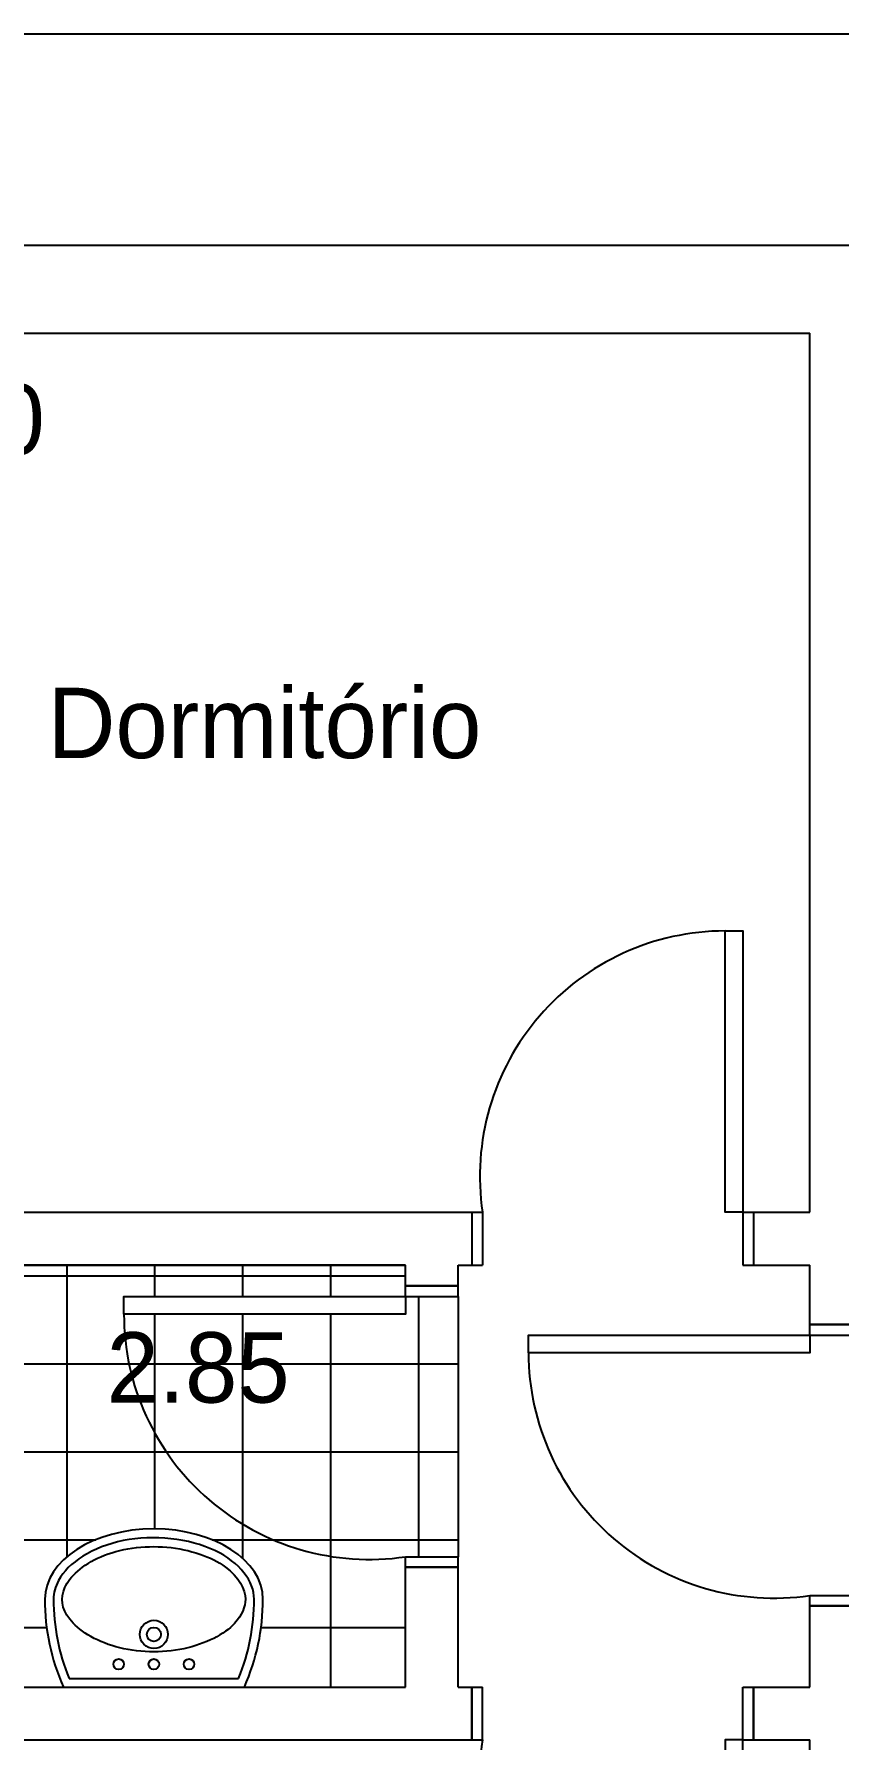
# Model space of a CAD drawing. Extents: x 0.1 to 15.7, y 0 to 8.2.
# Drawn here: x 2.702 to 4.99, y 3.379 to 8.229 of the extents above; entities that cross this region are included whole.
import ezdxf

# ---------------------------------------------------------------- set-up
doc = ezdxf.new("R2010")
doc.units = 0
doc.header["$MEASUREMENT"] = 0
doc.layers.get('0').update_dxf_attribs({"linetype": 'CONTINUOUS'})
doc.layers.get('DEFPOINTS').update_dxf_attribs({"linetype": 'CONTINUOUS'})
for name, color, linetype in [('ARQ3', 3, 'CONTINUOUS'), ('BLOCO', 7, 'CONTINUOUS'), ('BLOCOS', 7, 'CONTINUOUS'), ('HACHURA', 1, 'CONTINUOUS')]:
    doc.layers.add(name, color=color, linetype=linetype)
doc.styles.add('PADRÃO', font='', dxfattribs={"height": 0.2})
doc.styles.get('PADRÃO').set_extended_font_data('AvantGarde Bk BT')
doc.dimstyles.new('PADRÃOS', dxfattribs={"dimtxt": 0.15, "dimasz": 0.1, "dimexe": 1.25, "dimexo": 0.625, "dimgap": 0.1, "dimtad": 0, "dimjust": 1, "dimzin": 1, "dimdsep": 46, "dimtxsty": 'PADRÃO', "dimcen": 2.5, "dimse1": 1, "dimse2": 1, "dimsd1": 1, "dimsd2": 1, "dimclrt": 1, "dimadec": 0, "dimazin": 0, "dimtfac": 1, "dimtdec": 4, "dimtmove": 0, "dimatfit": 3, "dimfxl": 1, "dimtolj": 1, "dimtzin": 0, "dimarcsym": 0})

# ---------------------------------------------------------------- blocks, each defined once
blk = doc.blocks.new('P80E15')
at = {"layer": 'BLOCO', "ltscale": 0.015}
for p, q in [((0.03000000000000114, 0.1500000000000057), (0, 0.1500000000000057)), ((0, 0.1500000000000057), (0, 0)), ((0.03000000000000114, 0.1500000000000057), (0.03000000000000114, 0)), ((0.8000000000000114, 0.1500000000000341), (0.7700000000000102, 0.1500000000000341)), ((0.7700000000000102, 0.1500000000000057), (0.7700000000000102, 0)), ((0.8000000000000114, 0.1500000000000057), (0.8000000000000114, 0)), ((0.03000000000000114, 2.842170943040401e-14), (0, 0)), ((0.8000000000000114, 2.842170943040401e-14), (0.7700000000000102, 5.684341886080801e-14))]:
    blk.add_line(p, q, dxfattribs=at)
at = {"layer": 'BLOCO'}
blk.add_lwpolyline([(0.03000000000000114, 0.1500000000000057), (0.0800000000000125, 0.1500000000000057), (0.0800000000000125, 0.950000000000017), (0.03000000000000114, 0.950000000000017)], close=True, dxfattribs=at)
at = {"layer": 'BLOCO', "ltscale": 0.015}
blk.add_arc((0.0800000000000125, 0.2524375000000134), 0.6975625000000036, 351.555539587714, 90.00000000000041, dxfattribs=at)
blk = doc.blocks.new('P80D15')
at = {"layer": 'BLOCO', "ltscale": 0.015}
for p, q in [((0, 0.1500000000000057), (0, 0)), ((0, 0.1500000000000341), (0.03000000000000114, 0.1500000000000341)), ((0.03000000000000114, 0.1500000000000057), (0.03000000000000114, 0)), ((0.7700000000000102, 0.1500000000000057), (0.7700000000000102, 0)), ((0.7700000000000102, 0.1500000000000057), (0.8000000000000114, 0.1500000000000057)), ((0.8000000000000114, 0.1500000000000057), (0.8000000000000114, 0)), ((0, 2.842170943040401e-14), (0.03000000000000114, 0)), ((0.7699999999999818, 0), (0.8000000000000114, 0))]:
    blk.add_line(p, q, dxfattribs=at)
at = {"layer": 'BLOCO'}
blk.add_lwpolyline([(0.7700000000000102, 0.1500000000000057), (0.7199999999999989, 0.1500000000000057), (0.7199999999999989, 0.950000000000017), (0.7700000000000102, 0.950000000000017)], close=True, dxfattribs=at)
at = {"layer": 'BLOCO', "ltscale": 0.015}
blk.add_arc((0.7199999999999989, 0.2524375000000134), 0.6975625000000036, 89.99999999999959, 188.444460412286, dxfattribs=at)
blk = doc.blocks.new('P80D25')
at = {"layer": 'BLOCO', "ltscale": 0.015}
for p, q in [((0, 0.2499999999999716), (0, 0)), ((0, 0.25), (0.03000000000000114, 0.25)), ((0.03000000000000114, 0.2499999999999716), (0.03000000000000114, 0)), ((0.7700000000000102, 0.2499999999999716), (0.7700000000000102, -2.842170943040401e-14)), ((0.7700000000000102, 0.2499999999999716), (0.8000000000000114, 0.2499999999999716)), ((0.8000000000000114, 0.2499999999999716), (0.8000000000000114, -2.842170943040401e-14)), ((0, 0), (0.8000000000000114, -2.842170943040401e-14))]:
    blk.add_line(p, q, dxfattribs=at)
at = {"layer": 'BLOCO'}
blk.add_lwpolyline([(0.7700000000000102, 0.2499999999999716), (0.7199999999999989, 0.2499999999999716), (0.7199999999999989, 1.049999999999983), (0.7700000000000102, 1.049999999999983)], close=True, dxfattribs=at)
at = {"layer": 'BLOCO', "ltscale": 0.015}
blk.add_arc((0.7199999999999989, 0.3524374999999793), 0.6975625000000036, 89.99999999999959, 188.444460412286, dxfattribs=at)
blk = doc.blocks.new('DORMI')
at = {"layer": 'HACHURA', "ltscale": 0.015, "style": 'PADRÃO'}
blk.add_text('Dormitório', height=0.2, dxfattribs=at).set_placement((-0.5164404245072092, -0.06614472024716633))
blk = doc.blocks.new('*D13')
at = {"layer": 'DEFPOINTS', "color": 0, "linetype": 'ByBlock', "ltscale": 0.015}
for p in [(138.6120342176605, 150.4309147844845), (141.6120342176605, 150.4309147844845), (141.6120342176605, 150.1843592961638)]:
    blk.add_point(p, dxfattribs=at)
at = {"color": 1, "linetype": 'ByBlock', "ltscale": 0.015, "insert": (139.1767320198583, 150.1843592961638), "char_height": 0.2, "attachment_point": 5, "style": 'PADRÃO'}
blk.add_mtext('\\A1;3.00', dxfattribs=at)
blk = doc.blocks.new('*D17')
at = {"layer": 'DEFPOINTS', "color": 0, "linetype": 'ByBlock', "ltscale": 0.015}
for p in [(137.6120342176605, 147.7809147844845), (140.4620342176605, 147.7809147844845), (137.6120342176605, 147.488465271181)]:
    blk.add_point(p, dxfattribs=at)
at = {"color": 1, "linetype": 'ByBlock', "ltscale": 0.015, "insert": (139.8728171846934, 147.488465271181), "char_height": 0.2, "attachment_point": 5, "style": 'PADRÃO'}
blk.add_mtext('\\A1;2.85', dxfattribs=at)
blk = doc.blocks.new('LAVAT')
at = {"layer": 'BLOCOS'}
for p, q in [((-0.2573623180961135, 0), (0.2573623180960993, 0)), ((-0.2410322495695425, 0.02500000000000568), (0.2410322495695283, 0.02500000000000568))]:
    blk.add_line(p, q, dxfattribs=at)
for centre, radius in [((-2.842170943040401e-14, 0.1500000000000057), 0.04), ((-2.842170943040401e-14, 0.1500000000000057), 0.02), ((-0.09999999999999432, 0.06499999999999773), 0.015), ((0, 0.06499999999999773), 0.015), ((0.09999999999999432, 0.06499999999999773), 0.015)]:
    blk.add_circle(centre, radius, dxfattribs=at)
for centre, radius, start, end in [((0.3099999999999739, 0.25), 0.6200000000000045, 180, 203.779994731564), ((0.3099999999999739, 0.25), 0.5951987399818819, 180.0000000000055, 202.2113997706397), ((-0.3099999999999739, 0.25), 0.5951987399818819, 337.7886002293573, 359.9999999999946), ((-0.3099999999999739, 0.25), 0.6200000000000045, 336.2200052684331, 7.016477563892661e-15)]:
    blk.add_arc(centre, radius, start, end, dxfattribs=at)
blk.add_ellipse((-2.842170943040401e-14, 0.25), major_axis=(0.3100000000000023, 0), ratio=0.645161290322576, start_param=0, end_param=3.141592653589793, dxfattribs=at)
for points, knots in [([(0.2849999999999824, 0.2500000000000284), (0.2849999999999682, 0.300317964642403), (0.2452497040517159, 0.3541887687748044), (0.1008916727811169, 0.4227595909021034), (3.167234224576987e-05, 0.4339558931305021), (-0.1743068501371283, 0.3989778962069579), (-0.2442601782461509, 0.3532994974840165), (-0.2803506487652356, 0.2860131679577762), (-0.2851229441039038, 0.2679846562883483), (-0.285198739981908, 0.2499999999999716)], [0, 0, 0, 0, 0.9361481793933827, 0.9361481793933827, 1.872296358786765, 1.872296358786765, 2.808444538180148, 2.808444538180148, 3.13938546545754, 3.13938546545754, 3.13938546545754, 3.13938546545754]), ([(0.2599999999999625, 0.2500000000000284), (0.2599999999999625, 0.2784978981889878), (0.242078010852012, 0.3126567214920613), (0.1643569005752425, 0.3704649949829673), (0.1030052039381815, 0.3920693254798095), (-0.02877373062847255, 0.4037223597623836), (-0.0976825814684048, 0.3936467971219031), (-0.2034406750199054, 0.3477822861136133), (-0.2396263539294523, 0.3143366745038918), (-0.2661732608932681, 0.2526194074667387), (-0.2627272874450739, 0.2240541362115209), (-0.2158391141528142, 0.162032776211305), (-0.168127663237712, 0.1314918993692231), (-0.04805875393354597, 0.09792981637818343), (0.02266607553652022, 0.095757041570522), (0.1477154277714732, 0.1225128520000851), (0.2007272141554637, 0.1503951910720218), (0.2508407150234859, 0.2045307616155014), (0.2599999999999767, 0.2286312563089723), (0.2599999999999625, 0.2500000000000284)], [0, 0, 0, 0, 0.718091798041799, 0.718091798041799, 1.436183596083598, 1.436183596083598, 2.154275394125397, 2.154275394125397, 2.872367192167196, 2.872367192167196, 3.590458990208995, 3.590458990208995, 4.308550788250794, 4.308550788250794, 5.026642586292593, 5.026642586292593, 5.744734384334392, 5.744734384334392, 6.283185307179586, 6.283185307179586, 6.283185307179586, 6.283185307179586])]:
    blk.add_open_spline(points, degree=3, knots=knots, dxfattribs=at)

msp = doc.modelspace()

# ---------------------------------------------------------------- hatches: boundary and pattern name
at = {"ltscale": 0.015}
h = msp.add_hatch(dxfattribs=at)
h.set_pattern_fill('NET', color=256, scale=2, style=0)
h.set_pattern_definition([(0, (-136.704405429358, -143.0523731089392), (0, 0.25), []), (90, (-136.704405429358, -143.0523731089392), (-0.25, 1.530757942277972e-17), [])])
edge = h.paths.add_edge_path()
edge.add_line((2.957628788302458, 4.589273858844081), (2.957628788302458, 4.639273858844064))
edge.add_line((2.957628788302458, 4.639273858844064), (3.757628788302469, 4.639273858844064))
edge.add_line((3.757628788302469, 4.639273858844064), (3.757628788302469, 4.669273858844065))
edge.add_line((3.757628788302469, 4.669273858844065), (3.757628788302441, 4.728541675545245))
edge.add_line((3.757628788302441, 4.728541675545245), (0.9076287883024747, 4.728541675545245))
edge.add_line((0.9076287883024747, 4.728541675545245), (0.9076287883024747, 4.572553464541159))
edge.add_line((0.9076287883024747, 4.572553464541159), (0.9076287883024747, 3.572553464541159))
edge.add_line((0.9076287883024747, 3.572553464541159), (0.9076287883024747, 3.528541675545313))
edge.add_line((0.9076287883024747, 3.528541675545313), (2.671871010330705, 3.528541675545284))
edge.add_line((2.671871010330705, 3.528541675545284), (2.785301720232013, 3.528541675545284))
edge.add_arc((3.352664038332193, 3.778541675545284), 0.6199999999999977, 179.9999999999947, 203.7799947314118, ccw=False)
edge.add_ellipse((3.042664038332191, 3.778541675545284), major_axis=(0.3100000000000023, 0), ratio=0.645161290322576, start_angle=0, end_angle=180, ccw=False)
edge.add_arc((2.732664038332246, 3.778541675545313), 0.6200000000000034, 336.2200052685824, 359.9999999999606, ccw=False)
edge.add_line((3.300026356432397, 3.528541675545256), (3.757628788302469, 3.528541675545256))
edge.add_line((3.757628788302469, 3.528541675545256), (3.757628788302469, 3.869273858844025))
edge.add_line((3.757628788302469, 3.869273858844025), (3.757628788302441, 3.899273858844055))
edge.add_arc((3.655191288302461, 4.589273858844052), 0.6975624999999992, 179.9999999999976, 278.4444604122837, ccw=False)
edge = h.paths.add_edge_path(flags=16)
edge.add_ellipse((2.127708912772391, 3.868541675545288), major_axis=(0, 0.25), ratio=0.8000000000000114, start_angle=270, end_angle=450, ccw=False)
edge.add_ellipse((2.127708912772391, 3.868541675545288), major_axis=(0, 0.5), ratio=0.4000000000000057, start_angle=235.1999716104384, end_angle=270, ccw=False)
edge.add_arc((2.272669481989254, 3.588541675545343), 0.02000000000002972, 270.0000000000814, 348.1772623977011, ccw=False)
edge.add_line((2.272669481989283, 3.568541675545305), (1.982748343547087, 3.568541675545305))
edge.add_arc((1.982748343549275, 3.588541675545287), 0.01999999999999973, 191.8227371122636, 269.9999999937305, ccw=False)
edge.add_ellipse((2.127708912772391, 3.868541675545288), major_axis=(0, 0.5), ratio=0.4000000000000057, start_angle=90, end_angle=124.80002838732861, ccw=False)
h.paths.add_polyline_path([(3.907628788302475, 4.639273858844064), (3.757628788302469, 4.639273858844064), (3.757628788302441, 4.589273858844052), (2.957628788302458, 4.589273858844052, 0.458070425990229), (3.757628788302469, 3.899273858844055), (3.907628788302475, 3.899273858844083)])
h.paths.add_polyline_path([(1.2622180609184, 4.028617649603262), (1.974718060918406, 4.028617649603262), (1.974718060918406, 4.34056819905382), (1.2622180609184, 4.34056819905382)], flags=24)
h.paths.add_polyline_path([(0.9046591682900953, 3.835821895325438), (0.9046591682900953, 4.478541675545216), (1.208642684773622, 4.478541675545216), (1.208642684773622, 3.835821895325438)], flags=9)
h.paths.add_polyline_path([(2.829194722368385, 4.590213041362659), (3.507628788302441, 4.590213041362659), (3.507628788302441, 4.281971283120896), (2.829194722368385, 4.281971283120896)], flags=25)
h.paths.add_polyline_path([(1.2622180609184, 4.028617649603262), (1.974718060918406, 4.028617649603262), (1.974718060918406, 4.34056819905382), (1.2622180609184, 4.34056819905382)], flags=8)
h.paths.add_polyline_path([(0.9046591682900953, 3.835821895325438), (0.9046591682900953, 4.478541675545216), (1.208642684773622, 4.478541675545216), (1.208642684773622, 3.835821895325438)], flags=24)
h.paths.add_polyline_path([(2.829194722368385, 4.590213041362659), (3.507628788302441, 4.590213041362659), (3.507628788302441, 4.281971283120896), (2.829194722368385, 4.281971283120896)], flags=24)

# ---------------------------------------------------------------- linework, layer by layer
for p, q in [((1.657628788302475, 7.628541675545279), (6.013292972369612, 7.62854167554525)), ((1.907628788302475, 7.37854167554525), (4.907628788302475, 7.378541675545307)), ((4.907628788302475, 4.87854167554525), (4.907628788302475, 7.378541675545279)), ((1.907628788302475, 4.87854167554525), (3.946941398627558, 4.87854167554525)), ((3.946941398627587, 4.87854167554525), (3.946941398627587, 4.728541675545245)), ((3.946941398627587, 4.87854167554525), (3.946941398627587, 4.728541675545245)), ((3.946941398627587, 4.878541675545279), (3.976941398627588, 4.878541675545279)), ((3.976941398627588, 4.87854167554525), (3.976941398627588, 4.728541675545245)), ((4.716941398627597, 4.87854167554525), (4.716941398627597, 4.728541675545245)), ((4.716941398627597, 4.87854167554525), (4.746941398627598, 4.87854167554525)), ((4.746941398627598, 4.87854167554525), (4.746941398627598, 4.728541675545245)), ((4.746941398627598, 4.87854167554525), (4.907628788302503, 4.87854167554525)), ((4.746941398627598, 4.87854167554525), (4.746941398627598, 4.728541675545245)), ((0.9076287883024747, 4.728541675545245), (3.757628788302469, 4.728541675545245)), ((3.757628788302441, 4.728541675545245), (0.9076287883024747, 4.728541675545245)), ((3.757628788302469, 4.669273858844065), (3.757628788302469, 4.728541675545245)), ((3.757628788302469, 4.669273858844065), (3.757628788302441, 4.728541675545245)), ((3.907628788302475, 4.728541675545245), (3.946941398627587, 4.728541675545245)), ((3.907628788302475, 4.669273858844065), (3.907628788302475, 4.728541675545245)), ((3.946941398627587, 4.728541675545273), (3.976941398627588, 4.728541675545245)), ((4.716941398627569, 4.728541675545245), (4.746941398627598, 4.728541675545245)), ((4.746941398627598, 4.728541675545245), (4.907628788302503, 4.728541675545245)), ((4.907628788302475, 4.559225358386186), (4.907628788302475, 4.728541675545245)), ((3.907628788302475, 4.669273858844065), (3.757628788302469, 4.669273858844065)), ((3.757628788302469, 4.669273858844065), (3.907628788302475, 4.669273858844065)), ((3.757628788302469, 4.639273858844064), (3.757628788302469, 4.669273858844065)), ((3.757628788302469, 4.639273858844064), (3.757628788302469, 4.669273858844065)), ((3.907628788302475, 4.639273858844035), (3.907628788302475, 4.669273858844065)), ((2.957628788302458, 4.589273858844081), (2.957628788302458, 4.639273858844064)), ((2.957628788302458, 4.639273858844064), (3.757628788302469, 4.639273858844064)), ((3.757628788302469, 4.639273858844064), (3.907628788302475, 4.639273858844064)), ((3.907628788302475, 4.639273858844064), (3.907628788302475, 3.899273858844055)), ((5.157628788302475, 4.559225358386186), (4.907628788302475, 4.559225358386186)), ((4.907628788302503, 4.559225358386186), (5.157628788302503, 4.559225358386186)), ((4.907628788302503, 4.529225358386185), (4.907628788302503, 4.559225358386186)), ((4.907628788302503, 4.529225358386185), (5.157628788302503, 4.529225358386185)), ((3.757628788302469, 3.899273858844055), (3.907628788302475, 3.899273858844055)), ((3.757628788302441, 3.869273858844053), (3.757628788302441, 3.899273858844055)), ((3.757628788302469, 3.869273858844025), (3.757628788302441, 3.899273858844055)), ((3.907628788302446, 3.869273858844053), (3.907628788302475, 3.899273858844055)), ((3.757628788302469, 3.528541675545256), (3.757628788302469, 3.869273858844025)), ((3.907628788302475, 3.869273858844053), (3.757628788302469, 3.869273858844053)), ((3.757628788302469, 3.869273858844053), (3.907628788302475, 3.869273858844053)), ((3.757628788302469, 3.528541675545256), (3.757628788302469, 3.869273858844025)), ((3.907628788302475, 3.528541675545256), (3.907628788302475, 3.869273858844025)), ((4.907628788302503, 3.789225358386176), (5.157628788302475, 3.789225358386176)), ((4.907628788302475, 3.759225358386175), (4.907628788302475, 3.789225358386176)), ((4.907628788302475, 3.528541675545256), (4.907628788302475, 3.759225358386175)), ((5.157628788302475, 3.759225358386175), (4.907628788302475, 3.759225358386175)), ((4.907628788302503, 3.759225358386175), (5.157628788302475, 3.759225358386175)), ((0.9076287883024747, 3.528541675545284), (3.757628788302469, 3.528541675545256)), ((3.186595646531146, 3.528541675545256), (3.757628788302469, 3.528541675545256)), ((3.907628788302475, 3.528541675545256), (3.946941398627587, 3.528541675545256)), ((3.946941398627587, 3.528541675545256), (3.946941398627587, 3.37854167554525)), ((3.946941398627587, 3.528541675545227), (3.976941398627588, 3.528541675545199)), ((3.946941398627587, 3.37854167554525), (3.946941398627587, 3.528541675545256)), ((3.976941398627588, 3.37854167554525), (3.976941398627588, 3.528541675545256)), ((4.716941398627597, 3.528541675545227), (4.746941398627598, 3.528541675545256)), ((4.716941398627597, 3.37854167554525), (4.716941398627597, 3.528541675545256)), ((4.746941398627598, 3.528541675545256), (4.746941398627598, 3.37854167554525)), ((4.746941398627598, 3.528541675545256), (4.907628788302475, 3.528541675545256)), ((4.746941398627598, 3.37854167554525), (4.746941398627598, 3.528541675545256)), ((1.907628788302475, 3.37854167554525), (3.946941398627587, 3.378541675545279)), ((4.716941398627597, 3.37854167554525), (4.746941398627598, 3.37854167554525)), ((4.746941398627627, 3.378541675545279), (4.907628788302475, 3.37854167554525)), ((4.907628788302475, 0.8785416755452502), (4.907628788302475, 3.37854167554525))]:
    msp.add_line(p, q, dxfattribs=at)
for points in [[(4.716941398627597, 4.87854167554525), (4.666941398627586, 4.87854167554525), (4.666941398627586, 5.678541675545262), (4.716941398627597, 5.678541675545262)], [(3.757628788302469, 4.639273858844064), (3.757628788302469, 4.589273858844052), (2.957628788302458, 4.589273858844052), (2.957628788302458, 4.639273858844064)], [(4.907628788302503, 4.529225358386185), (4.907628788302503, 4.479225358386174), (4.107628788302492, 4.479225358386174), (4.107628788302492, 4.529225358386185)], [(4.716941398627597, 3.37854167554525), (4.666941398627586, 3.37854167554525), (4.666941398627586, 2.578541675545239), (4.716941398627597, 2.578541675545239)]]:
    msp.add_lwpolyline(points, close=True)
for centre, radius, start, end in [((4.666941398627586, 4.980979175545258), 0.6975625000000036, 89.99999999999959, 188.444460412286), ((3.655191288302461, 4.589273858844052), 0.6975625000000036, 179.9999999999996, 278.444460412286), ((3.655191288302461, 4.589273858844052), 0.6975624999999992, 179.9999999999976, 278.4444604122837), ((4.805191288302495, 4.479225358386174), 0.6975625000000036, 179.9999999999996, 278.444460412286)]:
    msp.add_arc(centre, radius, start, end, dxfattribs=at)
at = {"layer": 'ARQ3', "ltscale": 0.015}
msp.add_lwpolyline([(1.05762878830248, 0.02854167554525588), (5.55762878830248, 0.02854167554531273), (5.55762878830248, 4.128541675545478), (7.757628788302469, 4.128541675545051), (7.757628788302469, 0.02854167554545484), (12.30762878830242, 0.02854167554534115), (12.30762878830259, 8.228541675545188), (1.057628788302509, 8.228541675545301), (1.057628788302452, 5.578541675545239), (0.05762878830248042, 5.578541675545239), (0.05762878830248042, 2.678541675545318), (1.05762878830248, 2.67854167554529), (1.05762878830248, 0.02854167554525588)], dxfattribs=at)

# ---------------------------------------------------------------- block references
at = {"ltscale": 0.015}
for name, p in [('DORMI', (3.256707193430714, 6.236214918566532)), ('P80D15', (3.946941398627587, 4.728541675545245)), ('LAVAT', (3.042664038332219, 3.528541675545284))]:
    msp.add_blockref(name, p, dxfattribs=at)
for name, p, rotation in [('P80D15', (3.907628788302475, 3.869273858844053), 90), ('P80D25', (5.157628788302475, 3.759225358386175), 90), ('P80E15', (4.746941398627598, 3.528541675545256), 180)]:
    msp.add_blockref(name, p, dxfattribs=dict(at, rotation=rotation))

# ---------------------------------------------------------------- texts
at = {"ltscale": 0.015, "insert": (3.168411755335427, 4.436092162241778), "char_height": 0.2, "attachment_point": 5, "style": 'PADRÃO'}
msp.add_mtext('\\A1;2.85', dxfattribs=at)

# ---------------------------------------------------------------- dimensions: what is measured, and where the dimension line sits
at = {"ltscale": 0.015}
for base, p1, p2, picture, middle in [((4.907628788302475, 7.131986187224641), (1.907628788302475, 7.37854167554525), (4.907628788302475, 7.378541675545279), '*D13', (2.472326590500273, 7.131986187224641)), ((0.9076287883024747, 4.436092162241778), (3.757628788302469, 4.728541675545245), (0.9076287883024747, 4.728541675545245), '*D17', (3.168411755335427, 4.436092162241778))]:
    dim = msp.add_linear_dim(base=base, p1=p1, p2=p2, dimstyle='PADRÃOS', dxfattribs=at)
    dim.commit()
    dim.dimension.update_dxf_attribs({"geometry": picture, "text_midpoint": middle, "insert": (-136.704405429358, -143.0523731089392)})

doc.saveas('drawing.dxf')
